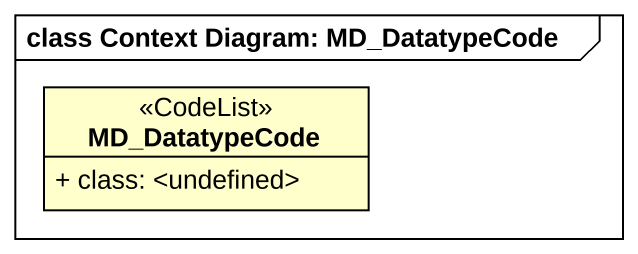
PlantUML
@startuml
mainframe class Context Diagram: MD_DatatypeCode
hide circle
hide empty members
skinparam classAttributeIconSize 0
class MD_DatatypeCode <<CodeList>> {
  + class: <undefined>
}
@enduml
